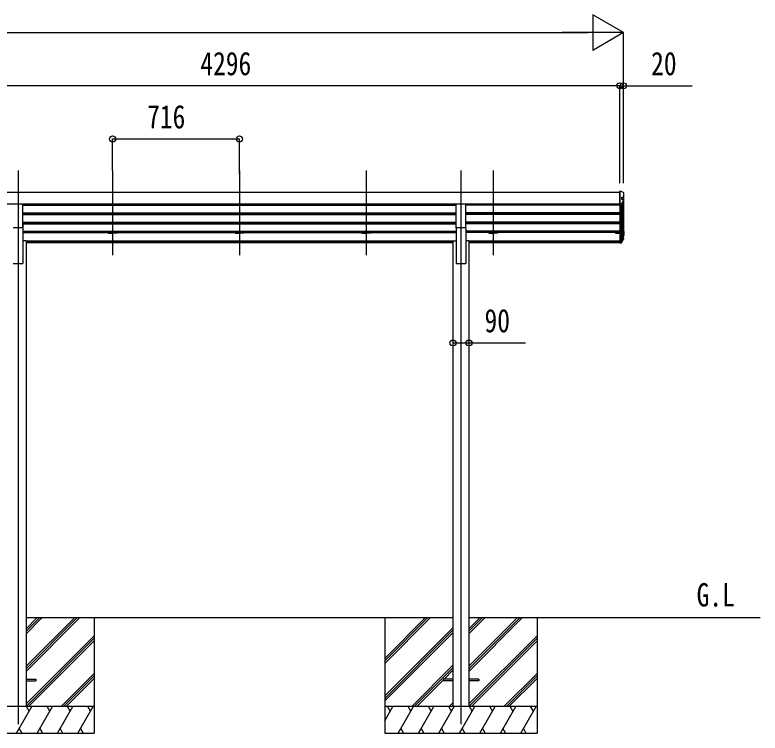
# Model space of a CAD drawing. Units: millimetres, scale not verified. Extents: x -16820 to 16820, y -11880 to 11880.
# Drawn here: x -2194 to 2013, y -6850 to -2797 of the extents above; entities that cross this region are included whole.
import ezdxf
from ezdxf.enums import TextEntityAlignment as Align

# ---------------------------------------------------------------- set-up
doc = ezdxf.new("R2010")
doc.units = ezdxf.units.MM
doc.header["$LTSCALE"] = 50
for name, color, linetype in [('0-2_USER1', 3, 'Continuous'), ('0-4_YKK_12', 2, 'Continuous'), ('0-5_YKK_13', 4, 'Continuous'), ('0-6_YKK_A1', 4, 'Continuous'), ('0-7_YKK_D', 6, 'Continuous')]:
    doc.layers.add(name, color=color, linetype=linetype)
doc.styles.add('ＭＳ ゴシック', font='')
doc.styles.get('ＭＳ ゴシック').set_extended_font_data('MS Gothic')

msp = doc.modelspace()

# ---------------------------------------------------------------- linework, layer by layer
at = {"layer": '0-4_YKK_12'}
for p, q in [((-2175.72, -3675.6), (-2175.72, -4153.12)), ((-1641.91, -3675.6), (-1641.91, -4153.12)), ((-925.91, -3675.6), (-925.91, -4153.12)), ((-209.91, -3675.6), (-209.91, -4153.12)), ((324.28, -3675.6), (324.28, -4153.12)), ((506.09, -3675.6), (506.09, -4153.12)), ((-2175.72, -4106.44), (-2175.72, -6800.01)), ((324.28, -4106.44), (324.28, -6800.01))]:
    msp.add_line(p, q, dxfattribs=at)
at = {"layer": '0-5_YKK_13'}
for p, q in [((1223.1, -3790.81), (1222.08, -3790.81)), ((1222.08, -3864.88), (1222.08, -3790.81)), ((1244.08, -3823.14), (1244.08, -3802.11)), ((1244.08, -3827.71), (1244.08, -3823.14)), ((-2148.22, -3865.64), (-2203.22, -3865.64)), ((-2148.22, -3997.44), (-2148.22, -3865.64)), ((296.78, -3997.44), (296.78, -3865.64)), ((351.78, -3865.64), (296.78, -3865.64)), ((351.78, -3997.44), (351.78, -3865.64)), ((1228.09, -3864.88), (1222.08, -3864.88)), ((1228.09, -3867.99), (1222.08, -3867.99)), ((1241.47, -3845.61), (1229.85, -3866.95)), ((1242.08, -3829.7), (1233.28, -3829.7)), ((1241.71, -3840.48), (1241.71, -3844.66)), ((-2148.22, -3997.44), (-2203.22, -3997.44)), ((351.78, -3997.44), (296.78, -3997.44)), ((1242.58, -4018.26), (1242.58, -4039.18)), ((1244.08, -4018.26), (1244.08, -4039.18)), ((1222.08, -4077.96), (1222.08, -4077.69)), ((1228.09, -4077.96), (1222.08, -4077.96)), ((1222.08, -4079.45), (1222.08, -4077.96)), ((1222.08, -4084.55), (1222.08, -4079.45)), ((1228.09, -4079.45), (1222.08, -4079.45)), ((1238.96, -4058.02), (1228.36, -4077.47)), ((1240.15, -4056.36), (1228.53, -4077.7)), ((1241.47, -4057.07), (1229.85, -4078.41)), ((1237.11, -4054.09), (1239.82, -4054.14)), ((1237.11, -4055.49), (1239.74, -4055.63)), ((1237.11, -4056.01), (1239.74, -4056.15)), ((1242.08, -4039.67), (1237.31, -4039.67)), ((1242.08, -4041.16), (1237.31, -4041.16)), ((1237.31, -4047.7), (1242.08, -4047.7)), ((1241.71, -4056.12), (1241.71, -4062.28)), ((1244.08, -4045.74), (1244.08, -4039.18)), ((1228.09, -4084.55), (1222.08, -4084.55)), ((-2130.52, -6545.45), (-2075.52, -6545.45)), ((-2130.52, -6554.45), (-2075.52, -6554.45)), ((-2075.52, -6545.45), (-2075.52, -6554.45)), ((224.28, -6545.45), (224.28, -6554.45)), ((279.28, -6545.45), (224.28, -6545.45)), ((279.28, -6554.45), (224.28, -6554.45)), ((424.48, -6545.45), (369.48, -6545.45)), ((424.48, -6554.45), (369.48, -6554.45)), ((424.48, -6545.45), (424.48, -6554.45))]:
    msp.add_line(p, q, dxfattribs=at)
for points in [[(1223.1, -3790.81), (1223.75, -3790.91), (1224.01, -3791.02)], [(1233.28, -3838.08), (1233.28, -3825.16), (1242.08, -3825.16)], [(1241.47, -3845.61), (1241.65, -3845.14), (1241.71, -3844.66)], [(1239.08, -4057.55), (1239.05, -4057.79), (1238.96, -4058.02)]]:
    msp.add_lwpolyline(points, dxfattribs=at)
for centre, radius, start, end in [((1242.07, -3823.15), 2.01, 270.26972, 0.34354), ((1242.09, -3827.71), 2, 269.84307, 359.8422), ((1242.09, -3802.12), 1.99, 0.21727, 87.38971), ((1228.07, -3862.91), 1.98, 270.47308, 333.77211), ((1228.09, -3865.99), 2, 269.9369, 331.34316), ((1239.67, -3840.48), 2.05, 331.46438, 85.83854), ((1242.09, -4018.27), 1.99, 0.1468, 84.42053), ((1242.08, -4018.27), 0.498, 0.1468, 66.53744), ((1242.08, -4018.79), 0.498, 0.1468, 66.53744), ((1222.38, -4077.69), 0.298, 180.08028, 246.4037), ((1227.49, -4076.99), 1, 282.86823, 331.34595), ((1228.09, -4077.46), 0.5, 269.9369, 331.34316), ((1228.09, -4077.45), 2, 269.9369, 331.34316), ((1239.72, -4056.12), 0.497, 331.56379, 87.26156), ((1239.71, -4056.65), 0.5, 31.80059, 87.07178), ((1239.72, -4056.12), 1.99, 331.56379, 87.26156), ((1241.08, -4038.7), 0.996, 282.79822, 359.86716), ((1239.92, -4062.31), 1.79, 330.16188, 0.79479), ((1242.1, -4045.72), 1.98, 269.27462, 359.46746), ((1242.08, -4039.17), 0.499, 269.84307, 359.8422), ((1242.09, -4039.17), 2, 269.84307, 359.8422), ((1228.12, -4082.53), 2.02, 269.16071, 329.06047)]:
    msp.add_arc(centre, radius, start, end, dxfattribs=at)
for centre, major_axis, ratio, start_param, end_param in [((1254.83, -3818.52), (-222.61, 113.61), 0.042479, 4.7913614, 4.8729331), ((1366.65, -3818.52), (-2175.25, 113.38), 0.005463, 4.7699229, 4.7699711), ((1260.16, -3818.52), (61.55, 113.97), 0.043861, 1.7971426, 2.0027809), ((637.95, -3818.52), (-2175.25, 113.38), 0.005463, 4.432326, 4.4354523), ((1260.16, -4017.54), (61.55, 113.97), 0.043861, 4.1183302, 4.3239685)]:
    msp.add_ellipse(centre, major_axis=major_axis, ratio=ratio, start_param=start_param, end_param=end_param, dxfattribs=at)
at = {"layer": '0-6_YKK_A1'}
for p, q in [((-3074.11, -3796.6), (1221.88, -3796.6)), ((1222.08, -3792.02), (1222.08, -4080.59)), ((-3074.1, -3863.2), (1221.88, -3863.2)), ((-2148.22, -3866.45), (296.78, -3866.45)), ((-1666.91, -3871), (-1666.91, -3866.56)), ((-1616.91, -3871), (-1616.91, -3866.56)), ((-950.91, -3871), (-950.91, -3866.56)), ((-900.91, -3871), (-900.91, -3866.56)), ((-234.91, -3871), (-234.91, -3866.56)), ((-184.91, -3871), (-184.91, -3866.56)), ((1221.88, -3866.45), (351.78, -3866.45)), ((351.78, -3866.56), (1221.88, -3866.56)), ((481.09, -3871), (481.09, -3866.56)), ((531.09, -3871), (531.09, -3866.56)), ((1196.88, -3871), (1196.88, -3866.56)), ((1228.08, -3867.99), (1228.09, -4077.79)), ((1237.11, -3853.61), (1237.11, -4061.04)), ((1242.08, -3829.7), (1242.08, -4038.7)), ((-2148.22, -3871), (296.78, -3871)), ((1221.88, -3871), (351.78, -3871)), ((-2148.22, -3912.87), (296.78, -3912.87)), ((-2148.22, -3914.37), (296.78, -3914.37)), ((-2148.22, -3918.69), (296.78, -3918.69)), ((-2148.22, -3923.57), (296.78, -3923.57)), ((-1666.91, -3923.57), (-1666.91, -3918.69)), ((-1616.91, -3923.57), (-1616.91, -3918.69)), ((-950.91, -3923.57), (-950.91, -3918.69)), ((-900.91, -3923.57), (-900.91, -3918.69)), ((-234.91, -3923.57), (-234.91, -3918.69)), ((-184.91, -3923.57), (-184.91, -3918.69)), ((1221.88, -3912.87), (351.78, -3912.87)), ((1221.88, -3914.37), (351.78, -3914.37)), ((1221.88, -3918.69), (351.78, -3918.69)), ((1221.88, -3923.57), (351.78, -3923.57)), ((481.09, -3923.57), (481.09, -3918.69)), ((531.09, -3923.57), (531.09, -3918.69)), ((1196.88, -3923.57), (1196.88, -3918.69)), ((-2148.22, -3965.45), (296.78, -3965.45)), ((-2148.22, -3965.55), (-2148.22, -4200.01)), ((-2148.22, -3966.95), (296.78, -3966.95)), ((-2148.22, -3971.26), (296.78, -3971.26)), ((-2148.22, -3976.15), (296.78, -3976.15)), ((-1666.91, -3976.15), (-1666.91, -3971.26)), ((-1616.91, -3976.15), (-1616.91, -3971.26)), ((-950.91, -3976.15), (-950.91, -3971.26)), ((-900.91, -3976.15), (-900.91, -3971.26)), ((-234.91, -3976.15), (-234.91, -3971.26)), ((-184.91, -3976.15), (-184.91, -3971.26)), ((1221.88, -3965.45), (351.78, -3965.45)), ((1221.88, -3966.95), (351.78, -3966.95)), ((1221.88, -3971.26), (351.78, -3971.26)), ((1221.88, -3976.15), (351.78, -3976.15)), ((481.09, -3976.15), (481.09, -3971.26)), ((531.09, -3976.15), (531.09, -3971.26)), ((1196.88, -3976.15), (1196.88, -3971.26)), ((-2148.22, -4018.03), (296.78, -4018.03)), ((-2148.22, -4019.53), (296.78, -4019.53)), ((-2148.22, -4023.84), (296.78, -4023.84)), ((-2148.22, -4024.2), (-950.91, -4024.2)), ((-1666.91, -4023.84), (-1666.91, -4029.36)), ((-1666.91, -4023.84), (-1666.91, -4029.36)), ((-1666.91, -4029.36), (-1641.91, -4029.36)), ((-1616.91, -4029.36), (-1641.91, -4029.36)), ((-1616.91, -4023.84), (-1616.91, -4029.36)), ((-1616.91, -4023.84), (-1616.91, -4029.36)), ((-950.91, -4023.84), (-950.91, -4029.36)), ((-950.91, -4023.84), (-950.91, -4029.36)), ((-950.91, -4029.36), (-925.91, -4029.36)), ((-900.91, -4029.36), (-925.91, -4029.36)), ((-900.91, -4023.84), (-900.91, -4029.36)), ((-900.91, -4023.84), (-900.91, -4029.36)), ((-900.91, -4024.2), (296.78, -4024.2)), ((-234.91, -4023.84), (-234.91, -4029.36)), ((-234.91, -4023.84), (-234.91, -4029.36)), ((-234.91, -4029.36), (-209.91, -4029.36)), ((-184.91, -4029.36), (-209.91, -4029.36)), ((-184.91, -4023.84), (-184.91, -4029.36)), ((-184.91, -4023.84), (-184.91, -4029.36)), ((296.78, -3997.44), (296.78, -4200.01)), ((351.78, -3997.44), (351.78, -4200.01)), ((1221.88, -4018.03), (351.78, -4018.03)), ((1221.88, -4019.53), (351.78, -4019.53)), ((1221.88, -4023.84), (351.78, -4023.84)), ((1196.88, -4024.2), (351.78, -4024.2)), ((481.09, -4023.84), (481.09, -4029.36)), ((481.09, -4023.84), (481.09, -4029.36)), ((481.09, -4029.36), (506.09, -4029.36)), ((531.09, -4029.36), (506.09, -4029.36)), ((531.09, -4023.84), (531.09, -4029.36)), ((531.09, -4023.84), (531.09, -4029.36)), ((1196.88, -4023.84), (1196.88, -4029.36)), ((1196.88, -4029.36), (1221.88, -4029.36)), ((-2130.52, -4071.01), (-2148.22, -4071.01)), ((-2130.52, -4071.01), (-2130.52, -6700.01)), ((-2130.52, -4071.43), (279.08, -4071.43)), ((-2130.52, -4072.84), (279.08, -4072.84)), ((-2130.52, -4080.52), (279.08, -4080.52)), ((279.08, -4071.01), (279.08, -6700.01)), ((279.08, -4071.01), (296.78, -4071.01)), ((369.48, -4071.01), (351.78, -4071.01)), ((369.48, -4071.01), (369.48, -6700.01)), ((369.48, -4071.43), (1222.08, -4071.43)), ((369.48, -4072.84), (468.95, -4072.84)), ((369.48, -4080.52), (747.87, -4080.52)), ((398.09, -4080.52), (1222.08, -4080.52)), ((401.75, -4072.84), (1222.08, -4072.84)), ((-2203.22, -4200.01), (-2148.22, -4200.01)), ((296.78, -4200.01), (351.78, -4200.01)), ((279.08, -6200.01), (-2130.92, -6200.01)), ((-2130.52, -6289.3), (-2041.17, -6199.95)), ((-2130.52, -6275.15), (-2055.31, -6199.95)), ((-2130.52, -6261.01), (-2069.46, -6199.95)), ((-2130.52, -6501.43), (-1829.1, -6200.01)), ((-2130.52, -6487.29), (-1843.24, -6200.01)), ((-2130.52, -6473.14), (-1857.38, -6200.01)), ((-1745.92, -6200.01), (-1745.92, -6849.95)), ((-105.92, -6442.19), (136.32, -6199.95)), ((-105.92, -6428.04), (122.17, -6199.95)), ((-105.92, -6456.33), (150.4, -6200.01)), ((-105.92, -6200.01), (-105.92, -6849.95)), ((2013.21, -6200.01), (369.08, -6200.01)), ((369.48, -6289.3), (458.83, -6199.95)), ((369.48, -6275.15), (444.68, -6199.95)), ((369.48, -6261.01), (430.54, -6199.95)), ((369.48, -6501.43), (670.9, -6200.01)), ((369.48, -6487.29), (656.76, -6200.01)), ((369.48, -6473.14), (642.62, -6200.01)), ((754.08, -6200.01), (754.08, -6849.95)), ((-105.92, -6640.17), (279.08, -6255.18)), ((-2130.52, -6685.27), (-1745.92, -6300.68)), ((-105.92, -6654.32), (279.08, -6269.32)), ((-105.92, -6668.46), (279.08, -6283.46)), ((369.48, -6685.27), (754.08, -6300.68)), ((-2130.52, -6699.42), (-1745.92, -6314.82)), ((-2116.91, -6699.95), (-1745.92, -6328.96)), ((369.48, -6699.42), (754.08, -6314.82)), ((383.09, -6699.95), (754.08, -6328.96)), ((46.44, -6699.95), (279.08, -6467.31)), ((-1933.06, -6699.95), (-1745.92, -6512.81)), ((60.58, -6699.95), (279.08, -6481.45)), ((229.22, -6545.45), (279.08, -6495.59)), ((566.94, -6699.95), (754.08, -6512.81)), ((-1918.92, -6699.95), (-1745.92, -6526.95)), ((-1904.78, -6699.95), (-1745.92, -6541.09)), ((74.72, -6699.95), (224.28, -6550.39)), ((581.08, -6699.95), (754.08, -6526.95)), ((595.22, -6699.95), (754.08, -6541.09)), ((258.57, -6699.95), (279.08, -6679.44)), ((-1745.92, -6699.95), (-2605.92, -6699.95)), ((-2184.18, -6849.95), (-2097.58, -6699.95)), ((-2112.58, -6725.93), (-2127.58, -6699.95)), ((-2068.71, -6849.95), (-1982.11, -6699.95)), ((-1997.11, -6725.93), (-2012.11, -6699.95)), ((-1953.24, -6849.95), (-1866.64, -6699.95)), ((-1882.12, -6726.75), (-1897.59, -6699.95)), ((-1837.77, -6849.95), (-1751.17, -6699.95)), ((-1766.65, -6726.75), (-1782.12, -6699.95)), ((754.08, -6699.95), (-105.92, -6699.95)), ((-105.92, -6780.43), (-59.46, -6699.95)), ((-74.46, -6725.93), (-89.46, -6699.95)), ((-30.59, -6849.95), (56.01, -6699.95)), ((41.01, -6725.93), (26.01, -6699.95)), ((84.87, -6849.95), (171.48, -6699.95)), ((156.48, -6725.93), (141.47, -6699.95)), ((200.34, -6849.95), (286.95, -6699.95)), ((271.94, -6725.93), (256.94, -6699.95)), ((272.71, -6699.95), (279.08, -6693.58)), ((315.81, -6849.95), (402.42, -6699.95)), ((387.42, -6725.93), (372.41, -6699.95)), ((431.28, -6849.95), (517.89, -6699.95)), ((502.89, -6725.93), (487.89, -6699.95)), ((546.75, -6849.95), (633.36, -6699.95)), ((617.88, -6726.75), (602.4, -6699.95)), ((662.22, -6849.95), (748.83, -6699.95)), ((733.35, -6726.75), (717.87, -6699.95)), ((-2605.92, -6849.95), (-1745.92, -6849.95)), ((-2169.18, -6823.97), (-2154.18, -6849.95)), ((-2053.71, -6823.97), (-2038.72, -6849.95)), ((-1938.72, -6824.79), (-1924.2, -6849.95)), ((-1823.25, -6824.79), (-1808.73, -6849.95)), ((-105.92, -6849.95), (754.08, -6849.95)), ((-15.6, -6823.97), (-0.6, -6849.95)), ((99.87, -6823.97), (114.87, -6849.95)), ((215.34, -6823.97), (230.34, -6849.95)), ((330.81, -6823.97), (345.81, -6849.95)), ((446.28, -6823.97), (461.28, -6849.95)), ((561.28, -6824.79), (575.8, -6849.95)), ((676.75, -6824.79), (691.27, -6849.95))]:
    msp.add_line(p, q, dxfattribs=at)
at = {"layer": '0-7_YKK_D'}
for p, q in [((1242.08, -2896.59), (1068.87, -2796.59)), ((1068.87, -2796.59), (1068.87, -2996.59)), ((-7189.92, -2896.59), (1042.08, -2896.59)), ((1242.08, -2896.59), (895.67, -2896.59)), ((1242.08, -2896.59), (1068.87, -2996.59)), ((1242.08, -3746.6), (1242.08, -2895.59)), ((1222.08, -3196.59), (-3073.91, -3196.59)), ((1222.08, -3196.59), (1154.08, -3196.59)), ((1222.08, -3746.6), (1222.08, -3195.59)), ((1222.08, -3746.6), (1222.08, -3195.59)), ((1222.08, -3196.59), (1242.08, -3196.59)), ((1242.08, -3746.6), (1242.08, -3195.59)), ((1242.08, -3196.59), (1629.28, -3196.59)), ((-1641.91, -3674.6), (-1641.91, -3495.59)), ((-1641.91, -3496.59), (-925.91, -3496.59)), ((-925.91, -3695.85), (-925.91, -3495.59))]:
    msp.add_line(p, q, dxfattribs=at)
msp.add_lwpolyline([(279.08, -4647.61), (369.48, -4647.61), (688.68, -4647.61)], dxfattribs=at)
for centre in [(1222.08, -3196.59), (1222.08, -3196.59), (1242.08, -3196.59), (-1641.91, -3496.59), (-925.91, -3496.59), (279.08, -4647.61), (369.48, -4647.61)]:
    msp.add_circle(centre, 17, dxfattribs=at)

# ---------------------------------------------------------------- texts
at = {"layer": '0-2_USER1', "style": 'ＭＳ ゴシック', "width": 0.8}
msp.add_text('G.L', height=132, dxfattribs=at).set_placement((1655, -6175), align=Align.BOTTOM_LEFT)
at = {"layer": '0-7_YKK_D', "style": 'ＭＳ ゴシック', "width": 0.8}
for s, p in [('4296', (-1146.71, -3176.59)), ('20', (1398.08, -3176.59)), ('716', (-1447.11, -3476.59)), ('90', (457.48, -4627.61))]:
    msp.add_text(s, height=132, dxfattribs=at).set_placement(p, align=Align.BOTTOM_LEFT)

doc.saveas('drawing.dxf')
